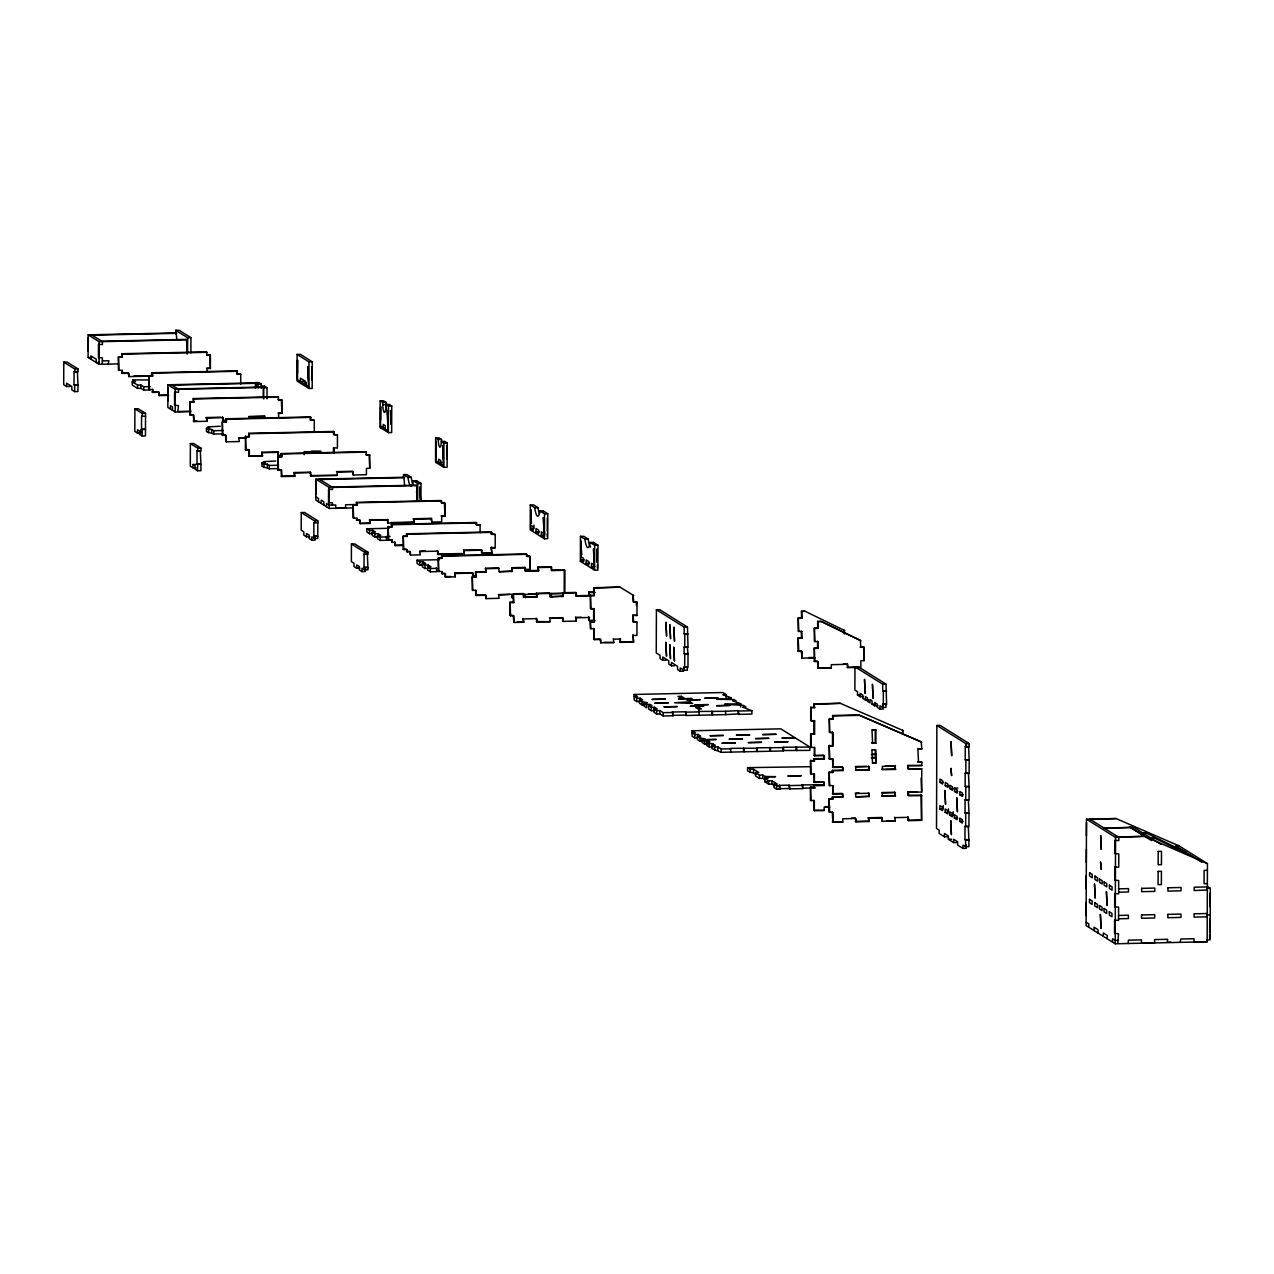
<?xml version="1.0" encoding="UTF-8"?>
<svg xmlns="http://www.w3.org/2000/svg" width="1274" height="1274" viewBox="0 0 1274 1274"><rect width="100%" height="100%" fill="white"/><g stroke="black" fill="none" stroke-linecap="round" stroke-linejoin="round"><path stroke-width="1.5" d="M66.535 386.516L66.551 383.187L71.838 386.5L71.822 389.828L74.672 391.612L77.953 391.532L77.985 385.226L74.035 384.875L74.083 371.578L78.017 371.928L78.032 368.934L67.06 362.055L63.78 362.135L63.7 384.732L66.535 386.516L69.831 386.452M74.672 391.612L74.688 385.289M74.736 371.992L74.752 368.998L63.78 362.135M77.985 385.226L77.364 371.514L74.083 371.578M118.371 363.886L99.069 364.3L88.097 357.437L88.177 334.839L176.21 332.912L176.847 340.126M90.932 359.22L90.948 355.892L96.235 359.204L96.219 362.533L99.515 362.453M99.069 364.3L99.149 341.703L88.177 334.839M102.35 364.237L102.366 357.914L98.432 357.58L98.48 344.283L102.414 344.617L102.43 341.639L91.457 334.759M121.715 356.704L121.731 353.726L122.368 357.118L118.434 356.784L118.386 370.081L122.336 370.416L122.32 373.409L128.881 373.266L128.881 376.594L152.705 376.117L152.052 372.709L152.705 376.117M119.039 370.495L118.434 356.784M122.32 373.409L122.336 370.416M121.651 372.995L128.228 372.852L128.881 376.594M132.687 383.235L132.687 379.907L135.538 381.69L132.257 381.77L132.241 385.082L137.528 388.395L140.809 388.331L143.644 390.115L150.221 389.971L148.708 389.08L148.755 375.782L149.376 389.494L152.657 389.414L152.641 392.408L159.218 392.265L159.202 395.593L168.646 395.386M137.465 433.08L137.481 429.752L139.535 431.042L139.519 434.37L142.162 436.026L145.443 435.947L145.475 429.625L141.525 429.29L141.573 415.993L145.523 416.327L145.523 413.349L138.197 408.747L134.901 408.827L134.821 431.424L137.465 433.08L140.761 433.001L140.761 429.688M137.528 388.395L137.544 385.082L132.257 381.77M140.809 388.331L140.825 385.003L137.544 385.082M142.162 436.026L142.178 429.704M142.226 416.407L142.242 413.413L134.901 408.827M143.644 390.115L143.659 386.786L140.825 385.003M145.475 429.625L145.523 416.327M151.542 376.101L151.558 372.772L236.805 370.877L237.442 374.269L240.738 374.206L240.706 384.175M152.641 392.408L152.657 389.414M159.202 395.593L158.549 391.851L151.988 391.994M171.863 385.13L256.615 383.283L256.6 386.277L255.947 382.869L167.913 384.78L167.834 407.393L175.175 411.98L189.715 411.661M170.477 409.05L170.493 405.721L172.547 406.995L172.531 410.324M175.175 411.98L175.255 389.382L167.913 384.78M175.748 334.091L175.748 330.3L179.045 330.221L190.941 337.674L190.877 352.866M187.135 354.172L186.514 339.378L101.777 341.225M187.596 352.946L187.644 337.753L175.748 330.3M207.009 421.28L206.372 417.553L207.009 421.28L193.871 421.567L193.903 415.26L189.953 414.91L190.001 401.613L193.951 401.963L193.298 398.555L193.282 401.549M192.931 467.829L192.947 464.5L195.002 465.79L194.986 469.119L197.629 470.775L200.91 470.695L200.942 464.373L196.992 464.039L197.04 450.741L200.989 451.076L200.989 448.098L193.664 443.495L190.367 443.575L190.304 466.173L192.931 467.829L196.228 467.749M190.606 415.324L190.001 401.613M193.871 421.567L193.234 414.846L189.953 414.91M197.629 470.775L197.661 464.453M197.693 451.155L197.709 448.161L190.367 443.575M200.942 464.373L200.321 450.662L197.04 450.741M220.243 426.233L207.758 426.933L209.748 428.175L206.468 428.255L206.452 431.583L213.761 434.036L223.157 433.829M207.073 371.562L207.073 368.568L210.369 368.505L210.401 355.207L206.468 354.857M121.731 353.726L206.468 351.879L207.121 355.271L210.401 355.207M208.506 432.857L208.506 429.529L206.468 428.255M210.369 368.505L209.748 354.793M211.787 432.794L211.803 429.465L208.506 429.529M213.761 434.036L213.777 430.708L211.803 429.465M245.85 437.635L238.684 437.794L239.337 441.537L226.199 441.823L226.231 435.501L222.281 435.167L222.329 421.869L226.262 422.204L225.625 418.796L225.609 421.79M223.109 420.93L222.456 417.203L223.109 420.93L226.868 420.85M222.934 435.581L222.329 421.869M222.281 435.167L225.562 435.087L226.199 441.823M237.442 374.269L236.805 370.877M262.492 456.028L261.839 452.302L262.492 456.028L249.338 456.315L249.37 450.009L245.42 449.658L245.468 436.361L249.417 436.711L248.764 433.303L248.748 436.297M246.089 450.072L245.468 436.361M249.338 456.315L248.701 449.595L245.42 449.658M255.469 388.172L255.485 382.582L258.765 382.503L261.313 384.095A8.17 1.608 88.8 0 0 261.6 387.694M275.71 460.981L263.24 461.682L265.215 462.924L261.934 463.003L261.918 466.332L269.244 468.784L278.624 468.577M263.24 398.045L263.288 387.455L175.255 389.382M263.702 398.953L263.75 387.758L261.202 386.149A8.17 1.608 88.8 0 1 261.09 387.885M263.973 467.606L263.989 464.277L261.934 463.003M266.999 398.873L267.03 387.678L264.482 386.086L261.202 386.149M267.253 467.542L267.269 464.214L263.989 464.277M269.244 468.784L269.244 465.456L267.269 464.214M294.804 476.285L294.167 472.543L294.804 476.285L281.665 476.572L281.697 470.249L277.748 469.915L277.796 456.618L281.745 456.952L281.092 453.544L281.076 456.538M261.839 452.302L277.923 451.952L277.923 455.264L282.334 455.598M278.401 470.329L277.796 456.618M278.576 455.678L277.923 451.952M278.624 418.143L278.64 413.413L281.936 413.333L281.984 400.036L278.035 399.702M193.298 398.555L278.035 396.708L278.688 400.116L281.984 400.036M281.665 476.572L281.028 469.835L277.748 469.915M281.936 413.333L281.315 399.622M297.113 354.427L297.017 381.022L308.913 388.474L312.194 388.395L312.289 361.8L300.393 354.347L297.113 354.427L309.009 361.88L312.289 361.8M315.124 536.784L315.108 540.096L311.827 540.176L311.843 536.848L314.487 538.504L317.767 538.44L317.767 536.274L313.834 535.924L313.866 522.627L317.815 522.977L317.831 520.811L304.55 512.498L301.253 512.562L301.19 530.191L303.833 531.847L303.833 535.16L306.508 536.848L309.789 536.768M304.199 454.691L304.215 451.378M305.617 384.732L305.633 381.42L300.346 378.107L300.33 381.42L303.61 381.356L306.254 383.012M306.508 536.848L306.524 533.519L309.168 535.176L309.152 538.504L311.827 540.176M308.913 388.474L309.009 361.88M365.829 454.691L369.779 455.041L369.731 468.338L366.434 468.402L366.418 474.724L353.28 475.011L353.296 471.683L337.196 472.033L337.18 475.361L310.904 475.935L310.251 472.192L294.167 472.543M314.264 431.695L314.296 420.293L310.362 419.942L310.362 416.948L225.625 418.796M310.904 475.935L310.251 472.192M311.015 420.356L310.362 416.948M311.764 380.13L311.812 366.832M314.487 538.504L314.487 536.338M314.535 523.041L314.535 520.891L301.253 512.562M404.606 485.537L403.969 477.256L315.936 479.183L315.872 500.125L329.154 508.437L353.455 507.912M317.767 536.274L317.815 522.977M318.516 501.781L318.516 498.452L315.872 496.796M321.191 503.453L321.191 500.125L323.835 501.781L323.835 505.109M326.51 506.781L326.526 503.453L329.17 505.109L335.731 504.966L335.715 508.294L345.572 508.087L345.588 504.759L357.405 504.504M329.154 508.437L329.218 487.496L315.936 479.183M332.45 505.045L332.45 502.88L328.517 502.545L328.549 489.248L332.498 489.582L332.514 487.432L319.233 479.104M333.438 452.477L333.454 447.747L337.403 448.082L337.451 434.784L333.501 434.45L333.517 431.456L248.764 433.303M334.107 452.891L334.122 448.161M337.451 434.784L334.17 434.864L333.517 431.456M365.288 568.204L365.272 571.532L361.991 571.596L362.007 568.268L364.651 569.924L367.931 569.86L367.947 567.694L363.998 567.36L364.046 554.063L367.979 554.397L367.995 552.247L354.713 543.918L351.433 543.998L351.369 561.611L354.013 563.267L353.997 566.596L356.672 568.268L359.953 568.188M336.543 471.619L352.627 471.269L353.28 475.011M353.678 518.311L353.073 504.6L353.025 517.897L356.975 518.247L356.959 520.397L360.239 520.333L360.239 523.662L370.097 523.439L370.097 520.111L387.837 519.728L387.822 523.057L414.114 522.483L413.461 518.741L414.114 522.483M356.959 520.397L356.975 518.247M356.37 502.37L357.023 504.95L356.37 502.37L441.107 500.523L441.759 503.103L445.056 503.023L445.008 516.32L441.712 516.4L441.696 521.878L431.838 522.101L431.201 518.359L413.461 518.741M356.672 568.268L356.688 564.939L359.332 566.596L359.316 569.924L361.991 571.596M360.239 523.662L359.587 519.919L356.306 519.983M364.651 569.924L364.651 567.774M364.698 554.477L364.714 552.311L351.433 543.998M281.092 453.544L365.845 451.697L366.482 455.105L369.779 455.041M366.896 528.758L366.88 532.07L369.524 533.726L372.804 533.663L372.82 530.334L369.54 530.414L366.896 528.758L389.223 528.264M367.947 567.694L367.326 553.983L364.046 554.063M369.11 454.627L369.731 468.338M369.524 533.726L369.54 530.414M370.097 523.439L369.444 519.696L387.837 519.728M372.82 530.334L375.496 532.006L372.215 532.086L372.199 535.414L374.843 537.071L378.123 536.991M374.843 537.071L374.859 533.742L372.215 532.086M374.859 533.742L378.139 533.663L380.815 535.351L377.534 535.414L377.518 538.743L380.162 540.399L386.739 540.256L386.086 536.513L390.035 536.434M380.193 400.848L382.741 402.441L382.726 404.766A8.17 1.608 88.8 0 0 384.302 412.41A8.17 1.608 88.8 0 0 385.911 406.756L386.022 402.377L383.474 400.784L380.193 400.848L380.098 427.443L388.363 432.619L391.644 432.555L391.739 405.96L389.191 404.352L385.911 404.431L388.459 406.024L391.739 405.96M380.162 540.399L380.178 537.071L377.534 535.414M380.56 427.73L380.639 406.454L380.592 419.751M383.219 427.73L383.219 424.401L385.274 425.691L385.258 429.004M387.185 519.314L387.822 523.057M391.421 526.496L391.421 524.331L392.073 526.91L388.124 526.56L388.092 539.857L392.026 540.208L392.026 542.358L395.306 542.294L395.29 545.622L403.173 545.447M388.363 432.619L388.459 406.024M388.745 540.272L388.124 526.56M395.29 545.622L394.653 541.88M425.516 551.005L419.608 551.132L420.261 554.859L410.403 555.082L410.419 551.753L407.123 551.833L407.139 549.667L403.189 549.317L403.237 536.036L407.186 536.37L406.533 533.79L406.517 535.956M403.508 478.483L403.524 474.645L406.804 474.565L411.263 477.368A16.753 3.281 88.8 0 0 413.381 485.155M403.858 549.731L403.237 536.036M407.123 551.833L406.47 549.253L403.189 549.317M406.47 551.419L409.75 551.339L410.403 555.082M416.582 491.127L417.203 501.032L416.598 485.171L331.845 487.018M417.06 560.178L417.044 563.506L419.687 565.162L422.984 565.083L422.984 561.77L419.703 561.834L417.06 560.178L439.403 559.7M417.665 500.809L417.729 483.547L413.27 480.744A16.753 3.281 88.8 0 1 407.983 477.432L403.524 474.645M419.687 565.162L419.703 561.834M420.946 500.73L421.009 483.467L416.55 480.68L413.27 480.744M422.379 563.506L422.363 566.834L425.006 568.491L428.303 568.427L428.303 565.099L425.022 565.162L422.379 563.506L425.659 563.442L422.984 561.77M425.006 568.491L425.022 565.162M428.303 565.099L430.978 566.771L427.698 566.85L427.682 570.163L430.325 571.819L436.902 571.676L436.249 567.949M430.325 571.819L430.341 568.507L427.698 566.85M431.838 522.101L431.201 518.359M435.66 437.922L435.565 462.191L443.83 467.367L447.11 467.287L447.206 443.034L444.658 441.441L441.377 441.505A8.17 1.608 88.8 0 1 439.769 447.158A8.17 1.608 88.8 0 1 438.208 439.514L435.66 437.922L438.941 437.858L441.489 439.45A8.17 1.608 88.8 0 0 441.775 443.049M436.042 462.478L436.106 441.202L436.058 454.499M464.277 553.903L463.625 550.177L464.277 553.903L438.001 554.477L437.348 550.734M438.001 554.477L438.001 551.148L420.261 551.546M441.584 557.916L441.584 555.767L442.237 558.331L438.304 557.996L438.256 571.293L442.205 571.628L442.189 573.794L445.47 573.714L445.47 577.042L455.312 576.835L454.675 573.093L455.312 576.835M438.909 571.707L438.304 557.996M440.74 463.752L440.74 460.44L438.702 459.15L438.686 462.478L441.967 462.398M442.189 573.794L442.205 571.628M443.83 467.367L443.925 443.097L441.377 441.505M445.008 516.32L444.387 502.609L441.107 502.689M445.47 577.042L444.817 573.3L441.537 573.38M446.68 459.022L446.728 445.725M475.568 576.803L475.584 571.819L476.221 577.218L472.272 576.867L472.24 590.165L476.173 590.515L476.158 595.499L486.015 595.277L485.999 598.605L499.137 598.318L498.5 594.576L509.759 594.337M472.415 572.711L473.052 576.437L472.415 572.711L454.675 573.093M472.893 590.579L472.272 576.867M476.158 595.499L475.521 590.101M480.091 532.596L480.107 524.984L476.158 524.649L476.173 522.483L391.421 524.331M476.826 525.063L476.173 522.483M491.86 553.314L491.223 547.406L491.86 553.314L482.018 553.521L481.365 549.779L463.625 550.177M482.018 553.521L481.365 549.779M475.505 595.085L485.362 594.862L485.999 598.605M485.442 568.268L486.095 572.01L485.442 568.268L498.58 567.981L499.233 571.723L512.371 571.437L511.718 567.71L512.371 571.437M491.891 547.82L495.172 547.756L495.22 534.459L491.27 534.109L491.286 531.943L406.533 533.79M491.939 534.523L491.286 531.943M523.741 622.253L523.088 618.511L523.741 622.253L513.884 622.46L513.916 615.82L509.966 615.469L510.014 602.172L513.963 602.522L513.326 593.795L513.295 602.108M510.619 615.883L510.014 602.172M512.291 594.703L512.275 598.032L511.638 594.289L499.153 594.99M509.966 615.469L513.247 615.406L513.884 622.46M536.975 597.028L536.322 593.286L536.975 597.028L523.821 597.315L523.184 593.573L513.326 593.795M523.821 597.315L523.184 593.573M524.761 597.331L524.777 594.003M538.647 570.863L538.01 567.137L538.647 570.863L525.509 571.15L524.872 567.424L511.718 567.71M525.414 597.745L525.429 594.417L538.568 594.146M525.509 571.15L524.872 567.424M441.584 555.767L526.337 553.919L526.99 556.483L530.271 556.419L530.239 569.717L526.942 569.781M530.239 569.717L529.618 556.005L526.337 556.069M530.303 504.95L530.223 529.888L544.428 538.775L547.709 538.711L547.788 513.772L543.329 510.985L540.049 511.049A16.753 3.281 88.8 0 1 534.762 507.737L530.303 504.95L533.583 504.886L538.042 507.673A16.753 3.281 88.8 0 0 539.428 513.979M530.685 528.503L530.701 525.191L533.344 526.847L533.328 530.159L530.685 528.503L533.965 528.439L533.981 525.111M536.004 531.847L536.02 528.519L538.663 530.175L538.647 533.503L536.004 531.847L539.284 531.768M576.294 621.107L575.657 617.364L576.294 621.107L563.156 621.394L563.172 618.065L550.034 618.352L550.018 621.68L536.88 621.967L536.227 618.224M536.88 621.967L536.895 618.638L523.757 618.925M541.323 535.176L541.339 531.847L543.982 533.503L543.966 536.832L541.323 535.176L544.603 535.096L544.619 531.784M544.428 538.775L544.508 513.852L540.049 511.049M547.247 536.752L547.263 533.44M547.263 531.274L547.31 517.977M563.251 596.455L562.598 592.713L563.251 596.455L550.113 596.742L549.46 592.999L536.322 593.286M551.037 596.758L551.053 593.445L576.405 592.84L576.389 596.168L589.528 595.882L588.875 592.139L589.528 595.882M564.844 593.573L564.939 570.29L551.785 570.577L551.148 566.85L538.01 567.137M551.706 597.172L551.053 593.445M551.785 570.577L551.148 566.85M549.365 617.938L562.503 617.651L563.156 621.394M564.191 593.158L564.271 569.876L551.132 570.163M576.389 596.168L575.737 592.426L562.598 592.713M580.466 536.37L584.925 539.173A16.753 3.281 88.8 0 0 590.212 542.485L593.509 542.406L597.968 545.208L597.872 570.131L594.592 570.211L580.387 561.308L580.466 536.37L583.747 536.306L588.222 539.093A16.753 3.281 88.8 0 0 590.579 547.199M580.848 559.939L580.864 556.611L583.508 558.267L583.492 561.595L580.848 559.939L584.129 559.859M586.167 563.267L586.183 559.939L588.827 561.595L588.811 564.923L586.167 563.267L589.448 563.204M589.432 620.82L588.795 617.078L589.432 620.82L595.069 620.693M593.7 595.181L593.716 587.696L594.353 595.595L590.419 595.245L590.372 608.542L594.305 608.892L594.257 622.19L590.324 621.839L590.292 628.48L594.241 628.83L594.21 639.628L600.771 639.484L600.755 642.813L613.909 642.526L613.256 638.784M590.961 628.894L590.324 621.839M594.305 608.892L591.025 608.956L590.419 595.245M591.486 566.596L591.502 563.283L594.146 564.939L594.13 568.252L591.486 566.596L594.783 566.532M594.21 639.628L593.588 628.416M593.604 621.776L593.652 608.478M594.592 570.211L594.671 545.272L590.212 542.485M597.426 568.188L597.426 564.86M593.541 639.214L600.118 639.07L600.755 642.813M633.608 642.096L632.971 635.041L633.608 642.096L620.47 642.383L619.817 638.64M620.47 642.383L620.486 639.054L613.909 639.198M633.64 635.455L636.92 635.376L636.968 622.078L633.019 621.744L633.035 615.087L636.984 615.438L637.032 602.14L633.082 601.79L633.114 595.149L633.751 602.204L637.032 602.14M633.688 622.158L633.035 615.087M634.134 694.457L634.134 699.92L636.777 701.576L640.074 701.512L640.074 698.184L636.793 698.248L634.149 696.591L637.43 696.528L634.134 694.457L722.82 692.53L726.132 694.601L726.116 697.913M636.363 605.516L636.379 601.726M636.777 701.576L636.793 698.248M640.074 698.184L642.717 699.84L639.437 699.904L639.421 703.232L642.064 704.888L645.361 704.825M642.064 704.888L642.08 701.56L639.437 699.904M644.071 702.802L644.055 706.13L646.698 707.787L646.714 704.458L644.071 702.802L647.351 702.738L642.08 701.56M648.689 705.7L648.673 709.029L651.317 710.685L654.613 710.621L654.613 707.293L651.332 707.357L648.689 705.7L651.969 705.637L649.995 704.395L646.714 704.458M651.317 710.685L651.332 707.357M654.613 707.293L657.257 708.949L653.976 709.013L653.96 712.341L656.604 713.997L659.9 713.918L663.197 715.988L673.054 715.781L672.401 712.039L673.054 715.781M684.027 667.019L687.307 666.939L687.291 670.267L684.011 670.347L684.027 667.019L687.976 667.353L688.008 654.056L684.074 653.721L684.09 647.065L688.04 647.415L687.45 627.047L659.693 609.673L656.413 609.736L656.253 652.957L660.059 655.33L660.043 658.658L662.687 660.314L665.968 660.251M656.604 713.997L656.62 710.669L653.976 709.013M659.9 713.918L659.9 710.605L656.62 710.669M662.687 660.314L662.703 656.986L668.818 660.824L668.802 664.136L671.446 665.792L674.726 665.729M663.197 715.988L663.213 712.676L659.9 710.605M671.446 665.792L671.462 662.48L677.561 666.302L677.561 669.63L680.205 671.287L683.485 671.207L683.501 667.894M680.205 671.287L680.205 667.958L684.011 670.347M688.087 634.118L684.138 633.767L684.17 627.127L656.413 609.736M684.679 667.433L684.727 654.135M684.759 647.479L684.807 634.181M699.33 715.208L725.607 714.634L725.623 711.306L698.678 711.465L699.33 715.208L686.192 715.494L685.539 711.752L672.401 712.039M686.192 715.494L685.539 711.752M688.008 654.056L687.371 647.001L684.09 647.065M692.101 730.766L692.116 736.229L694.76 737.885L698.041 737.821L698.056 734.493L694.76 734.572L692.116 732.916L695.413 732.837L692.101 730.766L780.787 728.839L795.008 737.742L781.87 738.028L795.661 738.156L809.866 747.058L809.866 750.386L782.921 750.529L782.937 747.217L809.866 747.058M694.76 737.885L694.76 734.572M698.056 734.493L700.7 736.149L697.404 736.229L697.404 739.541L700.047 741.197L703.328 741.134M698.789 710.621L698.805 707.293L695.524 707.357L698.168 709.013L701.448 708.949L698.805 707.293M700.047 741.197L700.047 737.885L697.404 736.229M700.047 737.885L705.318 739.047L702.038 739.127L702.022 742.439L704.665 744.096L707.946 744.032M704.665 744.096L704.681 740.783L702.038 739.127M706.656 742.025L706.656 745.338L709.299 746.994L712.58 746.93L712.596 743.602L709.299 743.682L706.656 742.025L709.952 741.946L707.962 740.704L704.681 740.783M709.299 746.994L709.299 743.682M711.816 714.507L711.816 711.179M712.596 743.602L715.24 745.258L711.943 745.338L711.943 748.65L721.164 752.313L731.021 752.09L730.368 748.364L757.313 748.204L757.297 751.517L731.021 752.09M712.469 714.921L712.485 711.593M714.587 750.306L714.587 746.994L711.943 745.338M717.867 750.243L717.883 746.914L714.587 746.994M721.164 752.313L721.18 748.985L717.883 746.914M740.656 707.022L740.672 703.71L724.572 704.267L743.315 705.35L745.959 707.006L742.662 707.086L751.899 710.733L751.883 714.061L738.745 714.348L738.092 710.605L725.623 711.306M738.745 714.348L738.092 710.605M743.506 751.389L743.506 748.077M744.159 751.803L744.175 748.491M810.168 766.709L747.567 767.649L747.551 770.961L756.119 774.21M750.195 772.617L750.211 769.305L747.567 767.649M753.491 772.554L753.491 769.225L750.211 769.305M755.498 772.617L755.482 775.93L759.447 778.414L762.728 778.35L765.053 779.799L765.053 776.471L762.744 775.022L759.463 775.102L755.498 772.617L758.778 772.538L753.491 769.225M756.645 751.103L756.645 747.79L783.59 747.631L783.574 750.943L757.297 751.517M759.447 778.414L759.463 775.102M762.728 778.35L762.744 775.022M774.64 782.475L774.624 785.803L771.98 784.147L768.7 784.211L764.734 781.726L764.75 778.414L768.031 778.334L765.722 776.885L775.579 776.678L765.053 776.471M768.7 784.211L768.716 780.898L764.75 778.414M769.783 750.816L769.799 747.504M770.436 751.23L770.452 747.918M771.98 784.147L771.996 780.819L768.716 780.898M771.996 780.819L777.283 784.131L774.003 784.211L773.987 787.523L776.63 789.179L779.911 789.116L779.274 785.373L779.911 789.116M776.63 789.179L776.646 785.867L774.003 784.211M802.907 788.606L802.27 784.88L802.907 788.606L789.769 788.893L789.116 785.166L779.274 785.373M789.769 788.893L789.116 785.166M796.059 750.243L796.075 746.93M796.712 750.657L796.728 747.344M815.169 657.878L802.031 658.164L802.047 651.524L798.097 651.173L798.145 637.876L802.094 638.226L801.457 631.156L801.426 637.812M801.505 617.858L801.521 611.217L802.158 618.272L798.225 617.938L798.177 631.235L802.11 631.57M798.766 651.587L798.145 637.876M798.83 631.649L798.225 617.938M798.097 651.173L801.378 651.11L802.031 658.164M813.752 786.982L813.752 785.325L814.404 787.396L810.471 787.061L810.423 800.359L814.357 800.693L814.325 810.662L824.182 810.455L824.198 807.127L829.82 806.999M813.847 760.387L813.847 758.731L814.5 760.801L810.551 760.467L810.503 773.764L814.452 774.098L814.42 782.411L824.278 782.204L824.278 785.517L814.42 785.74M814.022 707.197L814.038 703.885L814.691 707.611L810.742 707.277L810.694 720.574L814.643 720.909L814.596 734.206L810.646 733.872L810.598 747.169L814.548 747.504L814.516 755.816L824.374 755.609L824.358 758.922L814.516 759.145M811.076 800.773L810.471 787.061M811.172 774.178L810.551 760.467M811.267 747.583L810.646 733.872M814.643 720.909L811.363 720.988L810.742 707.277M814.325 810.662L813.704 800.279M814.42 782.411L813.799 773.684M814.516 755.816L814.548 747.504M813.927 733.792L813.975 720.495M864.218 647.335L860.269 646.985L864.218 647.335L864.17 660.633L860.89 660.696L860.858 667.353L847.72 667.64L847.736 664.311L831.317 664.678L831.301 667.99L818.163 668.277L818.179 661.636L814.245 661.286L814.293 647.988L818.226 648.339L817.589 641.268L817.574 647.925M817.637 627.971L817.669 621.33L818.306 628.385L814.357 628.05L814.309 641.348L818.258 641.682M814.898 661.7L814.293 647.988M814.978 641.762L814.357 628.05M818.163 668.277L817.526 661.222L814.245 661.286M824.278 785.517L823.625 781.79L813.768 781.997M824.358 758.922L823.721 755.195L813.863 755.402M832.32 798.623L832.32 796.951L832.989 799.037L829.04 798.687L828.992 811.984L832.941 812.334L832.893 822.303L842.751 822.096L842.767 818.768L855.905 818.481L855.889 821.81L869.027 821.523L868.39 817.781L869.027 821.523M832.416 772.028L832.416 770.356L833.069 772.442L829.135 772.092L829.087 785.389L833.021 785.74L833.005 794.052L842.847 793.829L842.847 797.158L832.989 797.365M833.085 770.77L842.942 770.563L842.942 767.235L833.085 767.458L833.116 759.145L829.183 758.794L829.215 745.497L833.164 745.847L833.212 732.55L829.263 732.2L829.31 718.902L833.26 719.253L832.607 715.51L832.607 718.839M829.645 812.398L829.04 798.687M829.74 785.803L829.135 772.092M829.836 759.208L829.215 745.497M833.212 732.55L829.931 732.614L829.31 718.902M832.893 822.303L832.272 811.92M833.005 794.052L833.021 785.74M833.085 767.458L832.463 758.731L829.183 758.794M832.511 745.433L832.559 732.136M842.847 797.158L842.194 793.415L832.336 793.638M842.942 770.563L842.289 766.821L832.432 767.044M844.152 633.56L844.152 630.232L844.805 633.974M847.72 667.64L847.083 663.897L843.42 663.977M882.643 704.14L885.924 704.076L885.924 707.389L882.627 707.468L882.643 704.14L886.593 704.49L886.003 684.122L858.246 666.732L854.965 666.812L854.87 690.078L857.513 691.734L857.513 695.063L860.157 696.719L863.438 696.639M855.889 821.81L855.252 818.067L851.494 818.147M856.001 793.543L869.139 793.256L869.123 796.584L855.985 796.871L855.332 793.129L859.09 793.049M869.218 769.99L868.565 766.247L869.218 769.99L856.08 770.276L855.427 766.534L866.686 766.295M860.157 696.719L860.157 693.39L862.801 695.047L862.801 698.375L865.444 700.031L868.725 699.952M860.937 647.399L860.3 640.344L820.95 621.25L817.669 621.33M863.565 646.921L864.17 660.633M865.444 700.031L865.444 696.703L867.435 697.945L867.419 701.273L870.062 702.929L870.078 699.601L872.053 700.843L872.053 704.172L874.697 705.828L877.977 705.748M869.123 796.584L868.47 792.842M872.563 749.972L875.859 749.908L875.811 763.206L872.515 763.269L871.91 749.558M872.594 743.331L871.973 729.62L875.923 729.954L875.875 743.252L871.926 742.917L875.875 743.252M874.697 705.828L874.697 702.5L877.34 704.156L877.34 707.484L879.984 709.14L883.264 709.061L883.28 705.732M875.811 763.206L875.19 749.494M875.222 742.838L875.27 729.54M879.984 709.14L879.984 705.812L882.627 707.468M868.39 817.781L881.528 817.494L882.165 821.236L895.319 820.95L894.666 817.207M882.165 821.236L881.528 817.494M886.64 691.193L882.691 690.842L882.707 684.202L854.965 666.812M883.312 704.554L883.344 691.256M894.746 792.269L895.399 796.011L894.746 792.269L881.608 792.555M894.842 765.674L895.495 769.416L894.842 765.674L885.462 765.881M903.282 733.935L902.629 730.209M917.28 791.791L907.884 791.982L907.884 795.31L921.675 795.438L921.596 820.376L908.458 820.663L907.805 816.921M907.884 791.982L921.691 792.11L921.771 768.843L907.964 768.716L907.98 765.387L921.787 765.515L921.787 762.202L917.853 761.852L921.787 762.202M908.458 820.663L908.458 817.335L895.319 817.621M921.675 795.438L908.537 795.724L908.553 792.396M908.633 769.13L907.98 765.387M918.506 762.266L917.901 748.555L921.835 748.905L921.198 741.834L858.883 714.937L832.607 715.51M921.596 820.376L921.022 795.024M921.07 778.127L921.691 792.11M966.233 845.012L966.218 848.325L962.937 848.404L962.953 845.076L965.596 846.732L968.877 846.669L968.893 840.012L964.959 839.677L965.007 826.38L968.941 826.715L968.988 813.417L965.055 813.083L965.087 799.785L969.036 800.12L969.084 786.822L965.135 786.488L965.182 773.191L969.132 773.525L969.18 760.228L965.23 759.893L965.278 746.596L969.227 746.93L969.243 743.618L940.164 725.4L936.868 725.463L936.517 828.514L939.161 830.17L939.145 833.499L944.432 836.811L947.713 836.731M939.894 808.974L939.909 805.662L942.553 807.318L942.537 810.63L939.894 808.974L943.174 808.91L943.19 805.582M939.989 782.379L940.005 779.067L942.649 780.723L942.633 784.036L939.989 782.379L943.27 782.316M944.432 836.811L944.448 833.483L948.413 835.967L948.397 839.295L953.685 842.608L956.965 842.528M945.181 812.286L945.197 808.974L947.84 810.63L947.824 813.943L945.181 812.286L948.461 812.223L948.477 808.894M945.276 785.692L945.292 782.379L947.936 784.036L947.92 787.348L945.276 785.692L948.557 785.628M949.815 815.185L949.815 811.872L952.458 813.529L952.458 816.841L949.815 815.185L953.095 815.121L953.111 811.793M949.894 788.59L949.91 785.278L952.554 786.934L952.538 790.246L949.894 788.59L953.191 788.526M953.685 842.608L953.7 839.279L957.666 841.764L957.65 845.092L962.937 848.404M954.433 818.083L954.449 814.771L957.092 816.427L957.077 819.739L954.433 818.083L957.714 818.019M954.544 788.176L957.188 789.832L957.172 793.145L954.529 791.488L954.544 788.176L957.825 788.096M959.72 821.396L959.736 818.083L962.38 819.723L962.364 823.052L959.72 821.396L963.001 821.332M959.816 794.801L959.832 791.488L962.475 793.145L962.459 796.457L959.816 794.801L963.096 794.737M965.596 846.732L965.612 840.092M965.66 826.794L965.708 813.497M965.756 800.199L965.803 786.902M965.851 773.605L965.899 760.307M965.947 747.01L965.947 743.682L936.868 725.463M968.893 840.012L968.288 826.3L965.007 826.38M968.988 813.417L968.383 799.706L965.087 799.785M969.084 786.822L968.479 773.111L965.182 773.191M969.18 760.228L968.559 746.516L965.278 746.596M1201.892 862.307L1175.727 845.92L1179.023 845.856L1116.04 818.545L1086.483 819.182L1086.101 925.561L1115.18 943.779L1207.163 941.773L1207.434 863.645L1178.354 845.442M1088.744 927.217L1088.76 923.889L1086.117 922.233M1094.032 930.53L1094.048 927.201L1098.013 929.686L1097.997 933.014M1103.284 936.326L1103.3 932.998L1107.265 935.482L1107.249 938.811M1112.536 942.123L1112.552 938.795L1115.196 940.451L1118.476 940.371M1115.18 943.779L1115.562 837.4L1086.483 819.182M1128.318 943.493L1128.334 940.164L1141.472 939.878L1141.456 943.206L1154.61 942.919L1154.61 939.591L1167.748 939.304L1167.08 942.219L1170.838 942.139M1209.663 937.871L1209.679 934.559M1209.679 932.393L1209.727 919.095M1209.774 906.626L1209.822 893.329M1207.752 886.704L1210.3 888.312L1210.125 939.83L1206.828 939.909M92.126 335.173L176.863 333.326M187.644 337.753L190.941 337.674M99.149 341.703L187.182 339.792M122.384 354.14L207.136 352.293M88.097 357.437L91.378 357.357M119.087 357.198L122.368 357.118M102.366 360.908L108.927 360.765L108.258 363.679M74.752 368.998L78.032 368.934M206.42 368.154L209.7 368.09M152.705 373.123L237.458 371.291M133.881 376.053L152.036 375.703M236.789 373.855L240.738 374.206M132.687 379.907L149.361 379.971M74.035 384.875L77.316 384.812M143.659 386.786L150.236 386.643M255.485 382.582L258.033 384.175L261.313 384.095M177.882 388.888L262.619 387.041M263.75 387.758L267.03 387.678M158.533 395.179L167.993 394.972M193.951 398.969L278.703 397.122M190.654 402.027L193.951 401.963M382.741 402.441L386.022 402.377M382.726 404.766L386.022 404.702A8.17 1.608 88.8 0 0 386.707 410.467M190.941 411.215L177.803 411.502L178.471 405.594L174.538 405.259L174.586 391.962L178.519 392.296L178.535 389.303L171.194 384.716M142.242 413.413L145.523 413.349M277.987 412.999L281.267 412.919M206.372 417.553L220.673 417.235M207.025 417.968L223.125 417.617M226.278 419.21L311.031 417.362M193.218 421.153L196.976 421.073M222.456 420.516L226.199 420.436M310.362 419.942L314.296 420.293M222.982 422.283L226.262 422.204M141.525 429.29L144.806 429.211M213.777 430.708L223.157 430.501M249.417 433.717L334.17 431.87M246.137 436.775L249.417 436.711M239.353 438.208L246.503 438.049M438.208 439.514L441.489 439.45M197.709 448.161L200.989 448.098M443.925 443.097L447.206 443.034M311.366 451.219L320.968 451.442L304.868 451.792M262.492 452.716L278.592 452.35M281.745 453.958L366.498 452.111M248.685 455.901L261.823 455.614M278.449 457.032L281.745 456.952M196.992 464.039L200.273 463.959M192.947 464.5L196.228 464.437M269.244 465.456L278.64 465.249M294.82 472.957L310.92 472.606M281.013 476.158L294.151 475.871M310.251 475.521L337.18 475.361M407.983 477.432L411.263 477.368M319.885 479.518L404.638 477.67M417.729 483.547L421.009 483.467M329.218 487.496L417.251 485.585M357.023 502.784L441.775 500.937M353.726 505.014L357.023 504.95M534.762 507.737L538.042 507.673M441.059 515.986L444.339 515.906M544.508 513.852L547.788 513.772M314.535 520.891L317.831 520.811M414.114 519.155L431.854 518.773M359.571 523.248L369.428 523.025M390.927 522.563L413.445 522.069M392.089 524.745L476.826 522.897M476.158 524.649L480.107 524.984M388.793 526.974L392.073 526.91M313.834 535.924L317.115 535.86M407.186 534.204L491.939 532.357M491.27 534.109L495.22 534.459M403.906 536.45L407.186 536.37M380.178 537.071L386.739 536.927M391.994 539.714L386.739 540.256M584.925 539.173L588.222 539.093M394.637 545.208L402.52 545.033M491.223 547.406L495.172 547.756M594.671 545.272L597.968 545.208M364.714 552.311L367.995 552.247M464.277 550.591L482.018 550.193M437.332 554.063L461.729 553.537M481.349 553.107L491.207 552.9M442.253 556.181L527.006 554.333M438.957 558.41L442.237 558.331M580.387 561.308L583.667 561.229M363.998 567.36L367.278 567.28M430.341 568.507L436.918 568.363M486.111 568.682L499.249 568.395M512.387 568.124L525.525 567.838M538.663 567.551L551.801 567.264M526.289 569.367L529.57 569.303M475.584 571.819L485.442 571.596M511.718 571.023L499.233 571.723M524.856 570.736L537.994 570.449M476.237 572.233L486.095 572.01M455.328 573.507L473.068 573.125M444.801 576.628L450.709 576.501M472.399 576.023L476.158 575.944M472.941 577.281L476.221 577.218M593.716 587.696L620.008 587.123L633.767 595.563M594.385 588.11L620.008 587.123M588.875 592.139L594.512 592.028M513.979 594.21L523.837 593.987M528.519 593.923L550.113 593.413M589.543 592.553L595.165 592.442M551.706 593.859L562.981 593.604M523.168 596.901L536.306 596.614M562.582 596.041L550.113 596.742M575.721 595.754L588.859 595.468M591.072 595.659L594.353 595.595M510.667 602.586L513.963 602.522M801.521 611.217L804.818 611.138L844.821 630.646M802.19 611.631L804.818 611.138M633.704 615.501L636.984 615.438M575.657 617.364L581.278 617.237M576.31 617.779L589.448 617.492M517.164 621.967L523.088 621.839M536.227 621.553L550.018 621.68M588.779 620.406L594.401 620.279M590.977 622.253L594.257 622.19M633.019 621.744L636.968 622.078M798.878 618.352L802.158 618.272M818.322 621.744L821.603 621.664L860.953 640.758M684.17 627.127L687.45 627.047M815.01 628.464L818.306 628.385M684.138 633.767L687.419 633.704M603.86 642.319L613.909 642.526M619.817 641.969L632.955 641.682M798.814 638.29L802.094 638.226M814.946 648.402L818.226 648.339M684.074 653.721L687.355 653.642M808.879 657.591L814.5 657.464M817.494 667.863L831.301 667.99M847.067 667.226L854.567 667.066M882.707 684.202L886.003 684.122M882.691 690.842L885.971 690.779M726.132 694.601L722.836 694.664L731.419 697.913L728.123 697.977L729.779 699.012L716.641 699.299L734.063 699.569L736.038 700.811L732.757 700.875L740.672 703.71M857.513 695.063L860.794 694.983M814.038 703.885L840.314 703.312L903.298 730.623M814.707 704.299L840.314 703.312M872.053 704.172L875.334 704.092M811.411 707.691L814.691 707.611M663.213 712.676L673.07 712.453M686.208 712.166L699.346 711.879M738.761 711.019L751.899 710.733M672.385 715.367L685.523 715.08M738.092 713.934L725.607 714.634M833.276 715.924L859.552 715.351L921.866 742.248M829.979 719.316L833.26 719.253M872.642 730.034L875.923 729.954M811.315 734.286L814.596 734.206M829.884 745.911L833.164 745.847M721.18 748.985L731.037 748.778M965.947 743.682L969.243 743.618M918.554 748.969L921.835 748.905M872.515 754.128L876.273 754.049M871.305 754.59L875.047 754.495M813.847 758.731L823.705 758.508M872.499 757.457L876.257 757.377M871.289 757.903L875.047 757.823M811.219 760.881L814.5 760.801M965.23 759.893L968.511 759.814M875.142 762.792L872.515 763.269M856.08 766.948L869.218 766.661M895.511 766.088L882.372 766.375L882.356 769.703L895.495 769.416M908.649 765.801L921.787 765.515M832.416 770.356L842.273 770.149M868.549 769.576L856.08 770.276M881.688 769.289L894.826 769.002M907.964 768.716L921.771 768.843M829.788 772.506L833.069 772.442M764.734 781.726L768.015 781.663M802.27 784.88L823.577 784.832M776.646 785.867L779.927 785.787M789.784 785.58L802.923 785.294M813.752 785.325L823.609 785.102M811.124 787.475L814.404 787.396M779.258 788.702L789.116 788.479M802.254 788.192L815.392 787.905M965.135 786.488L968.431 786.408M895.415 792.683L882.277 792.969L882.261 796.298L895.399 796.011M954.529 791.488L957.809 791.425M832.32 796.951L842.178 796.744M868.454 796.17L855.985 796.871M881.592 795.884L894.746 795.597M829.692 799.101L832.989 799.037M825.409 806.681L829.167 806.585M813.672 810.248L824.182 810.455M965.055 813.083L968.336 813.003M869.043 818.195L882.181 817.908M832.24 821.889L842.751 822.096M855.236 821.396L868.374 821.109M887.15 820.695L895.319 820.95M907.789 820.249L920.927 819.962M1090.433 819.532L1116.04 818.545M1103.969 828.02L1130.245 827.447L1144.02 835.871M1104.638 828.434L1130.245 827.447M1142.682 832.909L1145.963 832.846L1185.983 852.338M1143.335 833.323L1145.963 832.846M948.397 839.295L951.678 839.216M964.959 839.677L968.24 839.598M1118.174 836.907L1144.466 836.333L1207.434 863.645M1115.562 837.4L1144.466 836.333M1150.613 837.878L1153.894 837.798L1193.897 857.306M1151.266 838.292L1153.894 837.798M1207.402 870.301L1204.121 870.365L1204.073 883.662L1207.37 883.599M1118.668 888.854L1128.509 888.631L1128.509 891.959L1118.652 892.182M1207.354 886.927L1194.216 887.214L1194.2 890.526L1207.004 890.032M1207.019 888.376L1210.3 888.312M1118.572 915.449L1128.43 915.226L1128.414 918.554L1118.556 918.777M1207.258 913.522L1194.12 913.808L1194.104 917.121L1207.242 916.834M1206.924 914.971L1210.204 914.891M1160.853 844.296L1133.096 826.906L1129.815 826.985L1151.553 840.601M1089.764 819.118L1118.843 837.321L1118.827 840.649L1114.877 840.314L1114.83 853.612L1118.779 853.946L1118.731 867.244L1114.798 866.909L1114.75 880.207L1118.683 880.541L1118.636 893.838L1114.702 893.504L1114.654 906.801L1118.604 907.136L1118.556 920.433L1114.607 920.083L1114.559 933.38L1118.508 933.731L1117.808 943.286M1086.467 822.51L1086.419 835.808M1086.372 849.105L1086.324 862.402M596.821 548.983L596.773 562.28M387.933 424.353L387.312 410.642L387.901 430.66L380.576 426.073M443.4 459.102L442.779 445.39L443.384 465.408L436.042 460.822M1207.163 941.773L1194.025 942.059L1194.025 938.731L1180.887 939.018L1180.218 941.932M297.511 373.33L297.559 360.032L297.495 379.652L308.451 386.516L307.862 366.498L308.483 380.209M1086.276 875.7L1086.228 888.997M1086.196 902.295L1086.149 915.592M88.161 337.817L88.113 351.114M167.897 387.774L167.865 401.071M315.936 481.333L315.888 494.631M392.026 540.208L392.026 542.358M543.329 510.985A16.753 3.281 88.8 0 1 543.17 511.877M416.55 480.68A16.753 3.281 88.8 0 1 416.216 482.4M593.509 542.406A16.753 3.281 88.8 0 1 593.334 543.313M444.658 441.441A8.17 1.608 88.8 0 1 444.61 442.317M258.319 387.774A8.17 1.608 88.8 0 1 258.033 384.175M264.482 386.086A8.17 1.608 88.8 0 1 264.371 387.806M390.592 410.562L391.214 424.274L390.592 410.562M419.879 487.257L420.484 500.969L419.879 487.257M530.748 509.727L531.369 523.439L530.748 509.727M543.377 517.642L543.982 531.338L543.377 517.642M580.912 541.147L581.533 554.859L580.912 541.147M593.541 549.062L594.146 562.774L593.541 549.062M665.888 642.335L666.509 656.046L665.888 642.335M665.968 622.397L666.573 636.108L665.968 622.397M669.853 644.819L670.474 658.531L669.853 644.819M669.933 624.881L670.538 638.592L669.933 624.881M673.819 647.303L674.44 661.015L673.819 647.303M673.898 627.365L674.503 641.077L673.898 627.365M864.52 679.456L865.126 693.167L864.52 679.456M872.451 684.425L873.056 698.136L872.451 684.425M944.926 790.485L945.547 804.181L944.926 790.485M950.786 820.79L951.391 834.502L950.786 820.79M950.961 768.445L951.598 775.5L950.961 768.445M951.057 741.85L951.678 755.562L951.057 741.85M956.822 797.922L957.443 811.634L956.822 797.922M1089.509 899.38L1089.493 902.693L1092.136 904.349L1092.152 901.036L1089.509 899.38M1089.604 872.786L1089.589 876.098L1092.232 877.754L1092.248 874.442L1089.604 872.786M1094.525 884.188L1095.146 897.899L1094.525 884.188M1094.796 902.693L1094.78 906.005L1097.424 907.661L1097.44 904.333L1094.796 902.693M1094.892 876.098L1094.876 879.41L1097.519 881.067L1097.535 877.754L1094.892 876.098M1099.43 905.575L1099.414 908.903L1102.058 910.56L1102.074 907.231L1099.43 905.575M1099.51 878.996L1099.51 882.309L1102.153 883.965L1102.153 880.653L1099.51 878.996M1100.386 914.509L1101.007 928.22L1100.386 914.509M1100.561 862.164L1101.198 869.218L1100.561 862.164M1100.656 835.569L1101.277 849.28L1100.656 835.569M1104.048 908.473L1104.032 911.802L1106.676 913.458L1106.692 910.13L1104.048 908.473M1104.144 881.895L1104.128 885.207L1106.772 886.863L1106.787 883.535L1104.144 881.895M1106.421 891.641L1107.042 905.352L1106.421 891.641M1109.336 911.786L1109.32 915.114L1111.963 916.77L1111.979 913.442L1109.336 911.786M1109.431 885.191L1109.415 888.519L1112.059 890.176L1112.075 886.847L1109.431 885.191M1141.568 914.939L1141.552 918.267L1154.69 917.981L1154.706 914.652L1141.568 914.939M1141.647 888.344L1141.647 891.673L1154.785 891.386L1154.801 888.074L1141.647 888.344M1158.13 871.368L1158.098 884.666L1161.378 884.602L1161.426 871.305L1158.13 871.368M1158.209 851.43L1158.162 864.727L1161.442 864.648L1161.49 851.351L1158.209 851.43M1167.844 914.366L1167.828 917.694L1180.966 917.407L1180.982 914.095L1167.844 914.366M1167.939 887.787L1167.924 891.099L1181.062 890.813L1181.078 887.5L1167.939 887.787M264.833 416.279L248.733 416.63L264.833 416.279M681.303 696.321L678.007 696.384L680.65 698.041L683.947 697.977L681.303 696.321M665.394 699.123L652.24 699.41L665.394 699.123M691.671 698.55L678.532 698.837L691.671 698.55M717.947 697.993L704.809 698.279L717.947 697.993M700.222 699.649L687.084 699.936L700.222 699.649M690.046 701.799L674.615 702.786L692.69 703.455L690.046 701.799M668.054 702.929L654.916 703.216L668.054 702.929M708.153 704.618L695.015 704.904L708.153 704.618M677.274 706.576L664.136 706.863L677.274 706.576M703.567 706.003L690.428 706.29L703.567 706.003M729.843 705.43L716.705 705.716L729.843 705.43M723.361 735.448L710.223 735.735L723.361 735.448M749.638 734.875L736.499 735.162L749.638 734.875M775.914 734.302L762.776 734.588L775.914 734.302M716.163 739.461L706.306 739.668L716.163 739.461M742.439 738.888L729.301 739.175L742.439 738.888M768.716 738.315L755.578 738.601L768.716 738.315M735.257 742.901L722.119 743.188L735.257 742.901M761.534 742.328L748.395 742.615L761.534 742.328M787.81 741.755L774.672 742.041L787.81 741.755M801.187 775.691L788.049 775.977L801.187 775.691"/></g></svg>
